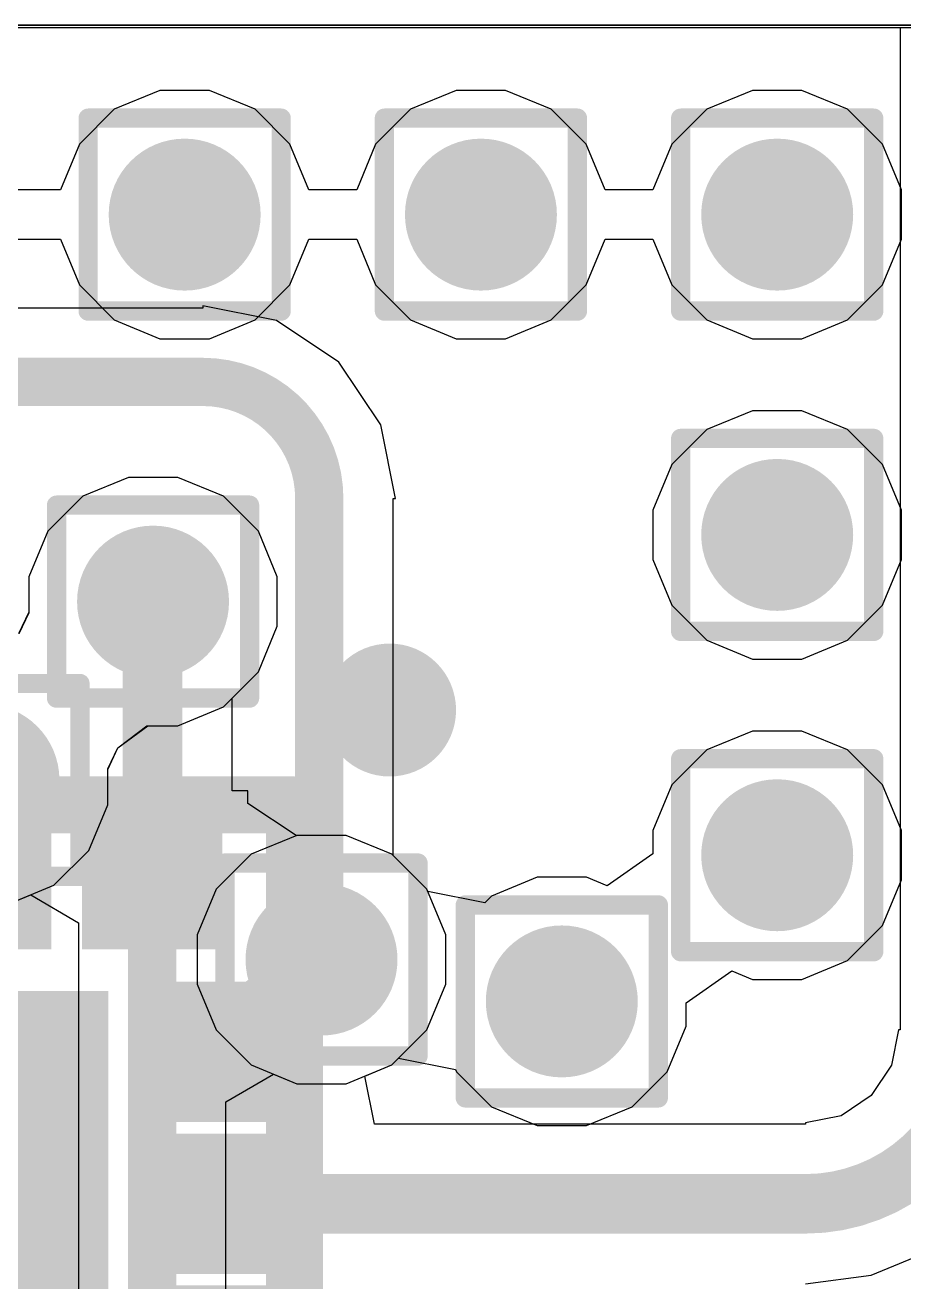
# Model space of a CAD drawing. Header units: inches. Extents: x -12 to 5355, y -7 to 5366.
# Drawn here: x 31.428 to 33.741, y 59.055 to 62.363 of the extents above; entities that cross this region are included whole.
import ezdxf

# ---------------------------------------------------------------- set-up
doc = ezdxf.new("R2010")
doc.units = ezdxf.units.IN
for name, color, linetype in [('BOTTOM LAYER', 5, 'Continuous'), ('Drill Drawing', 1, 'Continuous'), ('GROUND1', 16, 'Continuous'), ('GROUND2', 156, 'Continuous'), ('Multi-Layer', 9, 'Continuous'), ('POWER', 76, 'Continuous'), ('SIGNAL', 90, 'Continuous'), ('TOP LAYER', 1, 'Continuous'), ('Top Overlay', 2, 'Continuous'), ('Top Paste', 8, 'Continuous'), ('Top Solder', 216, 'Continuous'), ('Via Holes', 16, 'Continuous')]:
    doc.layers.add(name, color=color, linetype=linetype)

# ---------------------------------------------------------------- blocks, each defined once
blk = doc.blocks.new('FR01_S4_210_DF_41')
at = {"layer": 'Multi-Layer'}
blk.add_line((15.3999, -10.4999), (-19.0246, -10.5), dxfattribs=at)
blk = doc.blocks.new('UFQFN40P200X200X65_HS_15N_86')
at = {"layer": 'TOP LAYER'}
for points in [[(-0.5249, 0.9599), (-0.2749, 0.9599), (-0.2749, 0.7299), (-0.5249, 0.7299)], [(-0.1249, 0.9599), (0.1251, 0.9599), (0.1251, 0.7299), (-0.1249, 0.7299)], [(0.2751, 0.9599), (0.5251, 0.9599), (0.5251, 0.7299), (0.2751, 0.7299)], [(-0.7299, 0.7999), (-0.7299, 0.5499), (-0.9599, 0.5499), (-0.9599, 0.7999)], [(0.9601, 0.7999), (0.9601, 0.5499), (0.7301, 0.5499), (0.7301, 0.7999)], [(-0.4999, 0.4999), (0.5001, 0.4999), (0.5001, -0.5001), (-0.4999, -0.5001)], [(-0.7299, 0.3499), (-0.7299, 0.0999), (-0.9599, 0.0999), (-0.9599, 0.3499)], [(0.9601, 0.3499), (0.9601, 0.0999), (0.7301, 0.0999), (0.7301, 0.3499)], [(-0.7299, -0.1001), (-0.7299, -0.3501), (-0.9599, -0.3501), (-0.9599, -0.1001)], [(0.9601, -0.1001), (0.9601, -0.3501), (0.7301, -0.3501), (0.7301, -0.1001)], [(-0.7299, -0.5501), (-0.7299, -0.8001), (-0.9599, -0.8001), (-0.9599, -0.5501)], [(0.9601, -0.5501), (0.9601, -0.8001), (0.7301, -0.8001), (0.7301, -0.5501)], [(-0.5249, -0.7301), (-0.2749, -0.7301), (-0.2749, -0.9601), (-0.5249, -0.9601)], [(-0.1249, -0.7301), (0.1251, -0.7301), (0.1251, -0.9601), (-0.1249, -0.9601)], [(0.2751, -0.7301), (0.5251, -0.7301), (0.5251, -0.9601), (0.2751, -0.9601)]]:
    blk.add_hatch(color=1, dxfattribs=at).paths.add_polyline_path(points)
at = {"layer": 'Top Paste'}
h = blk.add_hatch(color=8, dxfattribs=at)
edge = h.paths.add_edge_path()
edge.add_arc((-0.3899, 0.8449), 0.115, 270, 450)
edge.add_line((-0.3899, 0.9599), (-0.4099, 0.9599))
edge.add_arc((-0.4099, 0.8449), 0.115, 90, 270)
edge.add_line((-0.4099, 0.7299), (-0.3899, 0.7299))
h = blk.add_hatch(color=8, dxfattribs=at)
edge = h.paths.add_edge_path()
edge.add_arc((0.0101, 0.8449), 0.115, 270, 450)
edge.add_line((0.0101, 0.9599), (-0.0099, 0.9599))
edge.add_arc((-0.0099, 0.8449), 0.115, 90, 270)
edge.add_line((-0.0099, 0.7299), (0.0101, 0.7299))
h = blk.add_hatch(color=8, dxfattribs=at)
edge = h.paths.add_edge_path()
edge.add_arc((0.4101, 0.8449), 0.115, 270, 450)
edge.add_line((0.4101, 0.9599), (0.3901, 0.9599))
edge.add_arc((0.3901, 0.8449), 0.115, 90, 270)
edge.add_line((0.3901, 0.7299), (0.4101, 0.7299))
h = blk.add_hatch(color=8, dxfattribs=at)
edge = h.paths.add_edge_path()
edge.add_arc((-0.8449, 0.6649), 0.115, 180, 360)
edge.add_line((-0.7299, 0.6649), (-0.7299, 0.6849))
edge.add_arc((-0.8449, 0.6849), 0.115, 0, 180)
edge.add_line((-0.9599, 0.6849), (-0.9599, 0.6649))
h = blk.add_hatch(color=8, dxfattribs=at)
edge = h.paths.add_edge_path()
edge.add_arc((0.8451, 0.6649), 0.115, 180, 360)
edge.add_line((0.9601, 0.6649), (0.9601, 0.6849))
edge.add_arc((0.8451, 0.6849), 0.115, 0, 180)
edge.add_line((0.7301, 0.6849), (0.7301, 0.6649))
h = blk.add_hatch(color=8, dxfattribs=at)
edge = h.paths.add_edge_path()
edge.add_arc((0.2125, -0.2125), 0.2125, 270, 360)
edge.add_line((0.425, -0.2125), (0.425, 0.2125))
edge.add_arc((0.2125, 0.2125), 0.2125, 0, 90)
edge.add_line((0.2125, 0.425), (-0.2125, 0.425))
edge.add_arc((-0.2125, 0.2125), 0.2125, 90, 180)
edge.add_line((-0.425, 0.2125), (-0.425, -0.2125))
edge.add_arc((-0.2125, -0.2125), 0.2125, 180, 270)
edge.add_line((-0.2125, -0.425), (0.2125, -0.425))
h = blk.add_hatch(color=8, dxfattribs=at)
edge = h.paths.add_edge_path()
edge.add_arc((-0.8449, 0.2149), 0.115, 180, 360)
edge.add_line((-0.7299, 0.2149), (-0.7299, 0.2349))
edge.add_arc((-0.8449, 0.2349), 0.115, 0, 180)
edge.add_line((-0.9599, 0.2349), (-0.9599, 0.2149))
h = blk.add_hatch(color=8, dxfattribs=at)
edge = h.paths.add_edge_path()
edge.add_arc((0.8451, 0.2149), 0.115, 180, 360)
edge.add_line((0.9601, 0.2149), (0.9601, 0.2349))
edge.add_arc((0.8451, 0.2349), 0.115, 0, 180)
edge.add_line((0.7301, 0.2349), (0.7301, 0.2149))
h = blk.add_hatch(color=8, dxfattribs=at)
edge = h.paths.add_edge_path()
edge.add_arc((-0.8449, -0.2351), 0.115, 180, 360)
edge.add_line((-0.7299, -0.2351), (-0.7299, -0.2151))
edge.add_arc((-0.8449, -0.2151), 0.115, 0, 180)
edge.add_line((-0.9599, -0.2151), (-0.9599, -0.2351))
h = blk.add_hatch(color=8, dxfattribs=at)
edge = h.paths.add_edge_path()
edge.add_arc((0.8451, -0.2351), 0.115, 180, 360)
edge.add_line((0.9601, -0.2351), (0.9601, -0.2151))
edge.add_arc((0.8451, -0.2151), 0.115, 0, 180)
edge.add_line((0.7301, -0.2151), (0.7301, -0.2351))
h = blk.add_hatch(color=8, dxfattribs=at)
edge = h.paths.add_edge_path()
edge.add_arc((-0.8449, -0.6851), 0.115, 180, 360)
edge.add_line((-0.7299, -0.6851), (-0.7299, -0.6651))
edge.add_arc((-0.8449, -0.6651), 0.115, 0, 180)
edge.add_line((-0.9599, -0.6651), (-0.9599, -0.6851))
h = blk.add_hatch(color=8, dxfattribs=at)
edge = h.paths.add_edge_path()
edge.add_arc((0.8451, -0.6851), 0.115, 180, 360)
edge.add_line((0.9601, -0.6851), (0.9601, -0.6651))
edge.add_arc((0.8451, -0.6651), 0.115, 0, 180)
edge.add_line((0.7301, -0.6651), (0.7301, -0.6851))
h = blk.add_hatch(color=8, dxfattribs=at)
edge = h.paths.add_edge_path()
edge.add_arc((-0.3899, -0.8451), 0.115, 270, 450)
edge.add_line((-0.3899, -0.7301), (-0.4099, -0.7301))
edge.add_arc((-0.4099, -0.8451), 0.115, 90, 270)
edge.add_line((-0.4099, -0.9601), (-0.3899, -0.9601))
h = blk.add_hatch(color=8, dxfattribs=at)
edge = h.paths.add_edge_path()
edge.add_arc((0.0101, -0.8451), 0.115, 270, 450)
edge.add_line((0.0101, -0.7301), (-0.0099, -0.7301))
edge.add_arc((-0.0099, -0.8451), 0.115, 90, 270)
edge.add_line((-0.0099, -0.9601), (0.0101, -0.9601))
h = blk.add_hatch(color=8, dxfattribs=at)
edge = h.paths.add_edge_path()
edge.add_arc((0.4101, -0.8451), 0.115, 270, 450)
edge.add_line((0.4101, -0.7301), (0.3901, -0.7301))
edge.add_arc((0.3901, -0.8451), 0.115, 90, 270)
edge.add_line((0.3901, -0.9601), (0.4101, -0.9601))
at = {"layer": 'Top Solder'}
for points in [[(-0.5849, 1.0199), (-0.2149, 1.0199), (-0.2149, 0.6699), (-0.5849, 0.6699)], [(-0.1849, 1.0199), (0.1851, 1.0199), (0.1851, 0.6699), (-0.1849, 0.6699)], [(0.2151, 1.0199), (0.5851, 1.0199), (0.5851, 0.6699), (0.2151, 0.6699)], [(-0.6699, 0.8599), (-0.6699, 0.4899), (-1.0199, 0.4899), (-1.0199, 0.8599)], [(1.0201, 0.8599), (1.0201, 0.4899), (0.6701, 0.4899), (0.6701, 0.8599)], [(-0.5599, 0.5599), (0.5601, 0.5599), (0.5601, -0.5601), (-0.5599, -0.5601)], [(-0.6699, 0.4099), (-0.6699, 0.0399), (-1.0199, 0.0399), (-1.0199, 0.4099)], [(1.0201, 0.4099), (1.0201, 0.0399), (0.6701, 0.0399), (0.6701, 0.4099)], [(-0.6699, -0.0401), (-0.6699, -0.4101), (-1.0199, -0.4101), (-1.0199, -0.0401)], [(1.0201, -0.0401), (1.0201, -0.4101), (0.6701, -0.4101), (0.6701, -0.0401)], [(-0.6699, -0.4901), (-0.6699, -0.8601), (-1.0199, -0.8601), (-1.0199, -0.4901)], [(1.0201, -0.4901), (1.0201, -0.8601), (0.6701, -0.8601), (0.6701, -0.4901)], [(-0.5849, -0.6701), (-0.2149, -0.6701), (-0.2149, -1.0201), (-0.5849, -1.0201)], [(-0.1849, -0.6701), (0.1851, -0.6701), (0.1851, -1.0201), (-0.1849, -1.0201)], [(0.2151, -0.6701), (0.5851, -0.6701), (0.5851, -1.0201), (0.2151, -1.0201)]]:
    blk.add_hatch(color=216, dxfattribs=at).paths.add_polyline_path(points)
at = {"layer": 'Top Overlay'}
for points in [[(-1.2249, 1.2999, 0.2, 0.2, 1), (-1.3749, 1.2999, 0.2, 0.2, 1)], [(-1.4249, 1.2999, 0.1, 0.1, 1), (-1.3249, 1.2999, 0.1, 0.1, 1)], [(-1.2749, 1.2999, 0.1, 0.1, 1), (-1.1749, 1.2999, 0.1, 0.1, 1)], [(-1.0874, 1.05, 0.075, 0.075, 1), (-1.0124, 1.05, 0.075, 0.075, 1)], [(-1.0874, 1.0499, 0.075, 0.075, 1), (-1.0124, 1.0499, 0.075, 0.075, 1)], [(1.0126, 1.0499, 0.075, 0.075, 1), (1.0876, 1.0499, 0.075, 0.075, 1)], [(1.0126, 1.0499, 0.075, 0.075, 1), (1.0876, 1.0499, 0.075, 0.075, 1)], [(-1.0874, -1.0501, 0.075, 0.075, 1), (-1.0124, -1.0501, 0.075, 0.075, 1)], [(-1.0874, -1.0501, 0.075, 0.075, 1), (-1.0124, -1.0501, 0.075, 0.075, 1)], [(1.0126, -1.0501, 0.075, 0.075, 1), (1.0876, -1.0501, 0.075, 0.075, 1)], [(1.0126, -1.0501, 0.075, 0.075, 1), (1.0876, -1.0501, 0.075, 0.075, 1)]]:
    blk.add_lwpolyline(points, format="xyseb", close=True, dxfattribs=at)
for points in [[(-1.0499, -1.0501, 0.15, 0.15, 0), (-1.0499, 1.05, 0.15, 0.15, 0)], [(1.0501, 1.0499, 0.15, 0.15, 0), (-1.0499, 1.0499, 0.15, 0.15, 0)], [(1.0501, -1.0501, 0.15, 0.15, 0), (1.0501, 1.0499, 0.15, 0.15, 0)], [(1.0501, -1.0501, 0.15, 0.15, 0), (-1.0499, -1.0501, 0.15, 0.15, 0)]]:
    blk.add_lwpolyline(points, format="xyseb", dxfattribs=at)

msp = doc.modelspace()

# ---------------------------------------------------------------- hatches: boundary and pattern name
at = {"layer": 'BOTTOM LAYER'}
h = msp.add_hatch(color=5, dxfattribs=at)
edge = h.paths.add_edge_path()
edge.add_arc((31.8478, 61.8642), 0.2, 0, 360)
h = msp.add_hatch(color=5, dxfattribs=at)
edge = h.paths.add_edge_path()
edge.add_arc((32.6276, 61.8642), 0.2, 0, 360)
h = msp.add_hatch(color=5, dxfattribs=at)
edge = h.paths.add_edge_path()
edge.add_arc((33.4074, 61.8642), 0.2, 0, 360)
h = msp.add_hatch(color=5, dxfattribs=at)
edge = h.paths.add_edge_path()
edge.add_arc((33.4074, 61.021), 0.2, 0, 360)
h = msp.add_hatch(color=5, dxfattribs=at)
edge = h.paths.add_edge_path()
edge.add_arc((31.7646, 60.8454), 0.2, 0, 360)
h = msp.add_hatch(color=5, dxfattribs=at)
edge = h.paths.add_edge_path()
edge.add_arc((31.3182, 60.3758), 0.2, 0, 360)
h = msp.add_hatch(color=5, dxfattribs=at)
edge = h.paths.add_edge_path()
edge.add_arc((33.4074, 60.1777), 0.2, 0, 360)
h = msp.add_hatch(color=5, dxfattribs=at)
edge = h.paths.add_edge_path()
edge.add_arc((32.208, 59.9031), 0.2, 0, 360)
h = msp.add_hatch(color=5, dxfattribs=at)
edge = h.paths.add_edge_path()
edge.add_arc((32.8405, 59.7929), 0.2, 0, 360)
at = {"layer": 'GROUND1'}
h = msp.add_hatch(color=16, dxfattribs=at)
edge = h.paths.add_edge_path()
edge.add_arc((31.8478, 61.8642), 0.2, 0, 360)
h = msp.add_hatch(color=16, dxfattribs=at)
edge = h.paths.add_edge_path()
edge.add_arc((32.6276, 61.8642), 0.2, 0, 360)
h = msp.add_hatch(color=16, dxfattribs=at)
edge = h.paths.add_edge_path()
edge.add_arc((33.4074, 61.8642), 0.2, 0, 360)
h = msp.add_hatch(color=16, dxfattribs=at)
edge = h.paths.add_edge_path()
edge.add_arc((33.4074, 61.021), 0.2, 0, 360)
h = msp.add_hatch(color=16, dxfattribs=at)
edge = h.paths.add_edge_path()
edge.add_arc((31.7646, 60.8454), 0.2, 0, 360)
h = msp.add_hatch(color=16, dxfattribs=at)
edge = h.paths.add_edge_path()
edge.add_arc((31.3182, 60.3758), 0.2, 0, 360)
h = msp.add_hatch(color=16, dxfattribs=at)
edge = h.paths.add_edge_path()
edge.add_arc((33.4074, 60.1777), 0.2, 0, 360)
h = msp.add_hatch(color=16, dxfattribs=at)
edge = h.paths.add_edge_path()
edge.add_arc((32.208, 59.9031), 0.2, 0, 360)
h = msp.add_hatch(color=16, dxfattribs=at)
edge = h.paths.add_edge_path()
edge.add_arc((32.8405, 59.7929), 0.2, 0, 360)
at = {"layer": 'GROUND2'}
h = msp.add_hatch(color=156, dxfattribs=at)
edge = h.paths.add_edge_path()
edge.add_arc((31.8478, 61.8642), 0.2, 0, 360)
h = msp.add_hatch(color=156, dxfattribs=at)
edge = h.paths.add_edge_path()
edge.add_arc((32.6276, 61.8642), 0.2, 0, 360)
h = msp.add_hatch(color=156, dxfattribs=at)
edge = h.paths.add_edge_path()
edge.add_arc((33.4074, 61.8642), 0.2, 0, 360)
h = msp.add_hatch(color=156, dxfattribs=at)
edge = h.paths.add_edge_path()
edge.add_arc((33.4074, 61.021), 0.2, 0, 360)
h = msp.add_hatch(color=156, dxfattribs=at)
edge = h.paths.add_edge_path()
edge.add_arc((31.7646, 60.8454), 0.2, 0, 360)
h = msp.add_hatch(color=156, dxfattribs=at)
edge = h.paths.add_edge_path()
edge.add_arc((31.3182, 60.3758), 0.2, 0, 360)
h = msp.add_hatch(color=156, dxfattribs=at)
edge = h.paths.add_edge_path()
edge.add_arc((33.4074, 60.1777), 0.2, 0, 360)
h = msp.add_hatch(color=156, dxfattribs=at)
edge = h.paths.add_edge_path()
edge.add_arc((32.208, 59.9031), 0.2, 0, 360)
h = msp.add_hatch(color=156, dxfattribs=at)
edge = h.paths.add_edge_path()
edge.add_arc((32.8405, 59.7929), 0.2, 0, 360)
at = {"layer": 'POWER'}
h = msp.add_hatch(color=76, dxfattribs=at)
edge = h.paths.add_edge_path()
edge.add_arc((31.8478, 61.8642), 0.2, 0, 360)
h = msp.add_hatch(color=76, dxfattribs=at)
edge = h.paths.add_edge_path()
edge.add_arc((32.6276, 61.8642), 0.2, 0, 360)
h = msp.add_hatch(color=76, dxfattribs=at)
edge = h.paths.add_edge_path()
edge.add_arc((33.4074, 61.8642), 0.2, 0, 360)
h = msp.add_hatch(color=76, dxfattribs=at)
edge = h.paths.add_edge_path()
edge.add_arc((33.4074, 61.021), 0.2, 0, 360)
h = msp.add_hatch(color=76, dxfattribs=at)
edge = h.paths.add_edge_path()
edge.add_arc((31.7646, 60.8454), 0.2, 0, 360)
h = msp.add_hatch(color=76, dxfattribs=at)
edge = h.paths.add_edge_path()
edge.add_arc((31.3182, 60.3758), 0.2, 0, 360)
h = msp.add_hatch(color=76, dxfattribs=at)
edge = h.paths.add_edge_path()
edge.add_arc((33.4074, 60.1777), 0.2, 0, 360)
h = msp.add_hatch(color=76, dxfattribs=at)
edge = h.paths.add_edge_path()
edge.add_arc((32.208, 59.9031), 0.2, 0, 360)
h = msp.add_hatch(color=76, dxfattribs=at)
edge = h.paths.add_edge_path()
edge.add_arc((32.8405, 59.7929), 0.2, 0, 360)
at = {"layer": 'SIGNAL'}
h = msp.add_hatch(color=90, dxfattribs=at)
edge = h.paths.add_edge_path()
edge.add_arc((31.8478, 61.8642), 0.2, 0, 360)
h = msp.add_hatch(color=90, dxfattribs=at)
edge = h.paths.add_edge_path()
edge.add_arc((32.6276, 61.8642), 0.2, 0, 360)
h = msp.add_hatch(color=90, dxfattribs=at)
edge = h.paths.add_edge_path()
edge.add_arc((33.4074, 61.8642), 0.2, 0, 360)
h = msp.add_hatch(color=90, dxfattribs=at)
edge = h.paths.add_edge_path()
edge.add_arc((33.4074, 61.021), 0.2, 0, 360)
h = msp.add_hatch(color=90, dxfattribs=at)
edge = h.paths.add_edge_path()
edge.add_arc((31.7646, 60.8454), 0.2, 0, 360)
h = msp.add_hatch(color=90, dxfattribs=at)
edge = h.paths.add_edge_path()
edge.add_arc((31.3182, 60.3758), 0.2, 0, 360)
h = msp.add_hatch(color=90, dxfattribs=at)
edge = h.paths.add_edge_path()
edge.add_arc((33.4074, 60.1777), 0.2, 0, 360)
h = msp.add_hatch(color=90, dxfattribs=at)
edge = h.paths.add_edge_path()
edge.add_arc((32.208, 59.9031), 0.2, 0, 360)
h = msp.add_hatch(color=90, dxfattribs=at)
edge = h.paths.add_edge_path()
edge.add_arc((32.8405, 59.7929), 0.2, 0, 360)
at = {"layer": 'TOP LAYER'}
h = msp.add_hatch(color=1, dxfattribs=at)
edge = h.paths.add_edge_path()
edge.add_arc((31.8478, 61.8642), 0.2, 0, 360)
h = msp.add_hatch(color=1, dxfattribs=at)
edge = h.paths.add_edge_path()
edge.add_arc((32.6276, 61.8642), 0.2, 0, 360)
h = msp.add_hatch(color=1, dxfattribs=at)
edge = h.paths.add_edge_path()
edge.add_arc((33.4074, 61.8642), 0.2, 0, 360)
h = msp.add_hatch(color=1, dxfattribs=at)
edge = h.paths.add_edge_path()
edge.add_arc((33.4074, 61.021), 0.2, 0, 360)
h = msp.add_hatch(color=1, dxfattribs=at)
edge = h.paths.add_edge_path()
edge.add_arc((31.7646, 60.8454), 0.2, 0, 360)
h = msp.add_hatch(color=1, dxfattribs=at)
edge = h.paths.add_edge_path()
edge.add_arc((31.3182, 60.3758), 0.2, 0, 360)
h = msp.add_hatch(color=1, dxfattribs=at)
edge = h.paths.add_edge_path()
edge.add_arc((33.4074, 60.1777), 0.2, 0, 360)
h = msp.add_hatch(color=1, dxfattribs=at)
edge = h.paths.add_edge_path()
edge.add_arc((32.208, 59.9031), 0.2, 0, 360)
h = msp.add_hatch(color=1, dxfattribs=at)
edge = h.paths.add_edge_path()
edge.add_arc((32.8405, 59.7929), 0.2, 0, 360)
at = {"layer": 'Via Holes'}
h = msp.add_hatch(color=7, dxfattribs=at)
edge = h.paths.add_edge_path()
edge.add_arc((31.8478, 61.8642), 0.1, 0, 360)
h = msp.add_hatch(color=7, dxfattribs=at)
edge = h.paths.add_edge_path()
edge.add_arc((32.6276, 61.8642), 0.1, 0, 360)
h = msp.add_hatch(color=7, dxfattribs=at)
edge = h.paths.add_edge_path()
edge.add_arc((33.4074, 61.8642), 0.1, 0, 360)
h = msp.add_hatch(color=7, dxfattribs=at)
edge = h.paths.add_edge_path()
edge.add_arc((33.4074, 61.021), 0.1, 0, 360)
h = msp.add_hatch(color=7, dxfattribs=at)
edge = h.paths.add_edge_path()
edge.add_arc((31.7646, 60.8454), 0.1, 0, 360)
h = msp.add_hatch(color=7, dxfattribs=at)
edge = h.paths.add_edge_path()
edge.add_arc((33.4074, 60.1777), 0.1, 0, 360)
h = msp.add_hatch(color=7, dxfattribs=at)
edge = h.paths.add_edge_path()
edge.add_arc((32.208, 59.9031), 0.1, 0, 360)
h = msp.add_hatch(color=7, dxfattribs=at)
edge = h.paths.add_edge_path()
edge.add_arc((32.8405, 59.7929), 0.1, 0, 360)

# ---------------------------------------------------------------- linework, layer by layer
at = {"layer": 'BOTTOM LAYER'}
for p, q in [((0.259, 62.357), (34.8692, 62.357)), ((31.6996, 61.1724), (31.5794, 61.1226)), ((31.8297, 61.1724), (31.6996, 61.1724)), ((31.9498, 61.1226), (31.8297, 61.1724)), ((31.5794, 61.1226), (31.4874, 61.0306)), ((32.0418, 61.0306), (31.9498, 61.1226)), ((31.4874, 61.0306), (31.4376, 60.9105)), ((32.0916, 60.9105), (32.0418, 61.0306)), ((31.4376, 60.9105), (31.4376, 60.8177)), ((32.0916, 60.7804), (32.0916, 60.9105)), ((31.4376, 60.8177), (31.4105, 60.7604)), ((32.0418, 60.6602), (32.0916, 60.7804)), ((31.9498, 60.5682), (32.0418, 60.6602)), ((31.8297, 60.5184), (31.9498, 60.5682)), ((31.6723, 60.4608), (31.7505, 60.5184)), ((31.7505, 60.5184), (31.8297, 60.5184)), ((31.6452, 60.4035), (31.6723, 60.4608)), ((31.6452, 60.3108), (31.6452, 60.4035)), ((31.5954, 60.1906), (31.6452, 60.3108)), ((32.1429, 60.2301), (32.0228, 60.1803)), ((32.273, 60.2301), (32.1429, 60.2301)), ((32.3932, 60.1803), (32.273, 60.2301)), ((31.5034, 60.0986), (31.5954, 60.1906)), ((32.0228, 60.1803), (31.9308, 60.0884)), ((32.4852, 60.0884), (32.3932, 60.1803)), ((31.3832, 60.0488), (31.5034, 60.0986)), ((31.9308, 60.0884), (31.881, 59.9682)), ((32.535, 59.9682), (32.4852, 60.0884)), ((31.881, 59.9682), (31.881, 59.8381)), ((32.535, 59.8381), (32.535, 59.9682)), ((31.881, 59.8381), (31.9308, 59.7179)), ((32.4852, 59.7179), (32.535, 59.8381)), ((31.9308, 59.7179), (32.0228, 59.6259)), ((32.3932, 59.6259), (32.4852, 59.7179)), ((32.0228, 59.6259), (32.1429, 59.5761)), ((32.273, 59.5761), (32.3932, 59.6259)), ((32.1429, 59.5761), (32.273, 59.5761))]:
    msp.add_line(p, q, dxfattribs=at)
at = {"layer": 'Drill Drawing'}
for points in [[(31.5938, 62.1182, 0.0508, 0.0508, 0), (32.1018, 62.1182, 0.0508, 0.0508, 0)], [(31.5938, 61.6102, 0.0508, 0.0508, 0), (31.5938, 62.1182, 0.0508, 0.0508, 0)], [(32.1018, 61.6102, 0.0508, 0.0508, 0), (32.1018, 62.1182, 0.0508, 0.0508, 0)], [(32.3736, 62.1182, 0.0508, 0.0508, 0), (32.8816, 62.1182, 0.0508, 0.0508, 0)], [(32.3736, 61.6102, 0.0508, 0.0508, 0), (32.3736, 62.1182, 0.0508, 0.0508, 0)], [(32.8816, 61.6102, 0.0508, 0.0508, 0), (32.8816, 62.1182, 0.0508, 0.0508, 0)], [(33.1534, 62.1182, 0.0508, 0.0508, 0), (33.6613, 62.1182, 0.0508, 0.0508, 0)], [(33.1534, 61.6102, 0.0508, 0.0508, 0), (33.1534, 62.1182, 0.0508, 0.0508, 0)], [(33.6613, 61.6102, 0.0508, 0.0508, 0), (33.6613, 62.1182, 0.0508, 0.0508, 0)], [(31.5938, 61.6102, 0.0508, 0.0508, 0), (32.1018, 61.6102, 0.0508, 0.0508, 0)], [(32.3736, 61.6102, 0.0508, 0.0508, 0), (32.8816, 61.6102, 0.0508, 0.0508, 0)], [(33.1534, 61.6102, 0.0508, 0.0508, 0), (33.6613, 61.6102, 0.0508, 0.0508, 0)], [(33.1534, 61.275, 0.0508, 0.0508, 0), (33.6613, 61.275, 0.0508, 0.0508, 0)], [(33.1534, 60.767, 0.0508, 0.0508, 0), (33.1534, 61.275, 0.0508, 0.0508, 0)], [(33.6613, 60.767, 0.0508, 0.0508, 0), (33.6613, 61.275, 0.0508, 0.0508, 0)], [(31.5106, 61.0994, 0.0508, 0.0508, 0), (32.0186, 61.0994, 0.0508, 0.0508, 0)], [(31.5106, 60.5914, 0.0508, 0.0508, 0), (31.5106, 61.0994, 0.0508, 0.0508, 0)], [(32.0186, 60.5914, 0.0508, 0.0508, 0), (32.0186, 61.0994, 0.0508, 0.0508, 0)], [(33.1534, 60.767, 0.0508, 0.0508, 0), (33.6613, 60.767, 0.0508, 0.0508, 0)], [(31.0642, 60.6298, 0.0508, 0.0508, 0), (31.5722, 60.6298, 0.0508, 0.0508, 0)], [(31.5722, 60.1218, 0.0508, 0.0508, 0), (31.5722, 60.6298, 0.0508, 0.0508, 0)], [(31.5106, 60.5914, 0.0508, 0.0508, 0), (32.0186, 60.5914, 0.0508, 0.0508, 0)], [(33.1534, 60.4317, 0.0508, 0.0508, 0), (33.6613, 60.4317, 0.0508, 0.0508, 0)], [(33.1534, 59.9237, 0.0508, 0.0508, 0), (33.1534, 60.4317, 0.0508, 0.0508, 0)], [(33.6613, 59.9237, 0.0508, 0.0508, 0), (33.6613, 60.4317, 0.0508, 0.0508, 0)], [(31.954, 60.1571, 0.0508, 0.0508, 0), (32.462, 60.1571, 0.0508, 0.0508, 0)], [(31.954, 59.6491, 0.0508, 0.0508, 0), (31.954, 60.1571, 0.0508, 0.0508, 0)], [(32.462, 59.6491, 0.0508, 0.0508, 0), (32.462, 60.1571, 0.0508, 0.0508, 0)], [(31.0642, 60.1218, 0.0508, 0.0508, 0), (31.5722, 60.1218, 0.0508, 0.0508, 0)], [(32.5865, 60.0469, 0.0508, 0.0508, 0), (33.0945, 60.0469, 0.0508, 0.0508, 0)], [(32.5865, 59.5389, 0.0508, 0.0508, 0), (32.5865, 60.0469, 0.0508, 0.0508, 0)], [(33.0945, 59.5389, 0.0508, 0.0508, 0), (33.0945, 60.0469, 0.0508, 0.0508, 0)], [(33.1534, 59.9237, 0.0508, 0.0508, 0), (33.6613, 59.9237, 0.0508, 0.0508, 0)], [(31.954, 59.6491, 0.0508, 0.0508, 0), (32.462, 59.6491, 0.0508, 0.0508, 0)], [(32.5865, 59.5389, 0.0508, 0.0508, 0), (33.0945, 59.5389, 0.0508, 0.0508, 0)]]:
    msp.add_lwpolyline(points, format="xyseb", dxfattribs=at)
for points in [[(31.5811, 62.1182, 0.0254, 0.0254, 1), (31.6065, 62.1182, 0.0254, 0.0254, 1)], [(31.5811, 62.1182, 0.0254, 0.0254, 1), (31.6065, 62.1182, 0.0254, 0.0254, 1)], [(32.0891, 62.1182, 0.0254, 0.0254, 1), (32.1145, 62.1182, 0.0254, 0.0254, 1)], [(32.0891, 62.1182, 0.0254, 0.0254, 1), (32.1145, 62.1182, 0.0254, 0.0254, 1)], [(32.3609, 62.1182, 0.0254, 0.0254, 1), (32.3863, 62.1182, 0.0254, 0.0254, 1)], [(32.3609, 62.1182, 0.0254, 0.0254, 1), (32.3863, 62.1182, 0.0254, 0.0254, 1)], [(32.8689, 62.1182, 0.0254, 0.0254, 1), (32.8943, 62.1182, 0.0254, 0.0254, 1)], [(32.8689, 62.1182, 0.0254, 0.0254, 1), (32.8943, 62.1182, 0.0254, 0.0254, 1)], [(33.1407, 62.1182, 0.0254, 0.0254, 1), (33.166, 62.1182, 0.0254, 0.0254, 1)], [(33.1407, 62.1182, 0.0254, 0.0254, 1), (33.166, 62.1182, 0.0254, 0.0254, 1)], [(33.6487, 62.1182, 0.0254, 0.0254, 1), (33.6741, 62.1182, 0.0254, 0.0254, 1)], [(33.6487, 62.1182, 0.0254, 0.0254, 1), (33.6741, 62.1182, 0.0254, 0.0254, 1)], [(31.5811, 61.6102, 0.0254, 0.0254, 1), (31.6065, 61.6102, 0.0254, 0.0254, 1)], [(31.5811, 61.6102, 0.0254, 0.0254, 1), (31.6065, 61.6102, 0.0254, 0.0254, 1)], [(32.0891, 61.6102, 0.0254, 0.0254, 1), (32.1145, 61.6102, 0.0254, 0.0254, 1)], [(32.0891, 61.6102, 0.0254, 0.0254, 1), (32.1145, 61.6102, 0.0254, 0.0254, 1)], [(32.3609, 61.6102, 0.0254, 0.0254, 1), (32.3863, 61.6102, 0.0254, 0.0254, 1)], [(32.3609, 61.6102, 0.0254, 0.0254, 1), (32.3863, 61.6102, 0.0254, 0.0254, 1)], [(32.8689, 61.6102, 0.0254, 0.0254, 1), (32.8943, 61.6102, 0.0254, 0.0254, 1)], [(32.8689, 61.6102, 0.0254, 0.0254, 1), (32.8943, 61.6102, 0.0254, 0.0254, 1)], [(33.1407, 61.6102, 0.0254, 0.0254, 1), (33.166, 61.6102, 0.0254, 0.0254, 1)], [(33.1407, 61.6102, 0.0254, 0.0254, 1), (33.166, 61.6102, 0.0254, 0.0254, 1)], [(33.6487, 61.6102, 0.0254, 0.0254, 1), (33.6741, 61.6102, 0.0254, 0.0254, 1)], [(33.6487, 61.6102, 0.0254, 0.0254, 1), (33.6741, 61.6102, 0.0254, 0.0254, 1)], [(33.1407, 61.275, 0.0254, 0.0254, 1), (33.166, 61.275, 0.0254, 0.0254, 1)], [(33.1407, 61.275, 0.0254, 0.0254, 1), (33.166, 61.275, 0.0254, 0.0254, 1)], [(33.6487, 61.275, 0.0254, 0.0254, 1), (33.6741, 61.275, 0.0254, 0.0254, 1)], [(33.6487, 61.275, 0.0254, 0.0254, 1), (33.6741, 61.275, 0.0254, 0.0254, 1)], [(31.4979, 61.0994, 0.0254, 0.0254, 1), (31.5233, 61.0994, 0.0254, 0.0254, 1)], [(31.4979, 61.0994, 0.0254, 0.0254, 1), (31.5233, 61.0994, 0.0254, 0.0254, 1)], [(32.0059, 61.0994, 0.0254, 0.0254, 1), (32.0313, 61.0994, 0.0254, 0.0254, 1)], [(32.0059, 61.0994, 0.0254, 0.0254, 1), (32.0313, 61.0994, 0.0254, 0.0254, 1)], [(33.1407, 60.767, 0.0254, 0.0254, 1), (33.166, 60.767, 0.0254, 0.0254, 1)], [(33.1407, 60.767, 0.0254, 0.0254, 1), (33.166, 60.767, 0.0254, 0.0254, 1)], [(33.6487, 60.767, 0.0254, 0.0254, 1), (33.6741, 60.767, 0.0254, 0.0254, 1)], [(33.6487, 60.767, 0.0254, 0.0254, 1), (33.6741, 60.767, 0.0254, 0.0254, 1)], [(31.5595, 60.6298, 0.0254, 0.0254, 1), (31.5849, 60.6298, 0.0254, 0.0254, 1)], [(31.5595, 60.6298, 0.0254, 0.0254, 1), (31.5849, 60.6298, 0.0254, 0.0254, 1)], [(31.4979, 60.5914, 0.0254, 0.0254, 1), (31.5233, 60.5914, 0.0254, 0.0254, 1)], [(31.4979, 60.5914, 0.0254, 0.0254, 1), (31.5233, 60.5914, 0.0254, 0.0254, 1)], [(32.0059, 60.5914, 0.0254, 0.0254, 1), (32.0313, 60.5914, 0.0254, 0.0254, 1)], [(32.0059, 60.5914, 0.0254, 0.0254, 1), (32.0313, 60.5914, 0.0254, 0.0254, 1)], [(33.1407, 60.4317, 0.0254, 0.0254, 1), (33.166, 60.4317, 0.0254, 0.0254, 1)], [(33.1407, 60.4317, 0.0254, 0.0254, 1), (33.166, 60.4317, 0.0254, 0.0254, 1)], [(33.6487, 60.4317, 0.0254, 0.0254, 1), (33.6741, 60.4317, 0.0254, 0.0254, 1)], [(33.6487, 60.4317, 0.0254, 0.0254, 1), (33.6741, 60.4317, 0.0254, 0.0254, 1)], [(31.9413, 60.1571, 0.0254, 0.0254, 1), (31.9667, 60.1571, 0.0254, 0.0254, 1)], [(31.9413, 60.1571, 0.0254, 0.0254, 1), (31.9667, 60.1571, 0.0254, 0.0254, 1)], [(32.4493, 60.1571, 0.0254, 0.0254, 1), (32.4747, 60.1571, 0.0254, 0.0254, 1)], [(32.4493, 60.1571, 0.0254, 0.0254, 1), (32.4747, 60.1571, 0.0254, 0.0254, 1)], [(31.5595, 60.1218, 0.0254, 0.0254, 1), (31.5849, 60.1218, 0.0254, 0.0254, 1)], [(31.5595, 60.1218, 0.0254, 0.0254, 1), (31.5849, 60.1218, 0.0254, 0.0254, 1)], [(32.5738, 60.0469, 0.0254, 0.0254, 1), (32.5992, 60.0469, 0.0254, 0.0254, 1)], [(32.5738, 60.0469, 0.0254, 0.0254, 1), (32.5992, 60.0469, 0.0254, 0.0254, 1)], [(33.0818, 60.0469, 0.0254, 0.0254, 1), (33.1072, 60.0469, 0.0254, 0.0254, 1)], [(33.0818, 60.0469, 0.0254, 0.0254, 1), (33.1072, 60.0469, 0.0254, 0.0254, 1)], [(33.1407, 59.9237, 0.0254, 0.0254, 1), (33.166, 59.9237, 0.0254, 0.0254, 1)], [(33.1407, 59.9237, 0.0254, 0.0254, 1), (33.166, 59.9237, 0.0254, 0.0254, 1)], [(33.6487, 59.9237, 0.0254, 0.0254, 1), (33.6741, 59.9237, 0.0254, 0.0254, 1)], [(33.6487, 59.9237, 0.0254, 0.0254, 1), (33.6741, 59.9237, 0.0254, 0.0254, 1)], [(31.9413, 59.6491, 0.0254, 0.0254, 1), (31.9667, 59.6491, 0.0254, 0.0254, 1)], [(31.9413, 59.6491, 0.0254, 0.0254, 1), (31.9667, 59.6491, 0.0254, 0.0254, 1)], [(32.4493, 59.6491, 0.0254, 0.0254, 1), (32.4747, 59.6491, 0.0254, 0.0254, 1)], [(32.4493, 59.6491, 0.0254, 0.0254, 1), (32.4747, 59.6491, 0.0254, 0.0254, 1)], [(32.5738, 59.5389, 0.0254, 0.0254, 1), (32.5992, 59.5389, 0.0254, 0.0254, 1)], [(32.5738, 59.5389, 0.0254, 0.0254, 1), (32.5992, 59.5389, 0.0254, 0.0254, 1)], [(33.0818, 59.5389, 0.0254, 0.0254, 1), (33.1072, 59.5389, 0.0254, 0.0254, 1)], [(33.0818, 59.5389, 0.0254, 0.0254, 1), (33.1072, 59.5389, 0.0254, 0.0254, 1)]]:
    msp.add_lwpolyline(points, format="xyseb", close=True, dxfattribs=at)
at = {"layer": 'GROUND1'}
for p, q in [((0.259, 62.357), (34.8692, 62.357)), ((31.6996, 61.1724), (31.5794, 61.1226)), ((31.8297, 61.1724), (31.6996, 61.1724)), ((31.9498, 61.1226), (31.8297, 61.1724)), ((31.5794, 61.1226), (31.4874, 61.0306)), ((32.0418, 61.0306), (31.9498, 61.1226)), ((31.4874, 61.0306), (31.4376, 60.9105)), ((32.0916, 60.9105), (32.0418, 61.0306)), ((31.4376, 60.9105), (31.4376, 60.8177)), ((32.0916, 60.7804), (32.0916, 60.9105)), ((31.4376, 60.8177), (31.4105, 60.7604)), ((32.0418, 60.6602), (32.0916, 60.7804)), ((31.9498, 60.5682), (32.0418, 60.6602)), ((31.8297, 60.5184), (31.9498, 60.5682)), ((31.6723, 60.4608), (31.7505, 60.5184)), ((31.7505, 60.5184), (31.8297, 60.5184)), ((31.6452, 60.4035), (31.6723, 60.4608)), ((31.6452, 60.3108), (31.6452, 60.4035)), ((31.5954, 60.1906), (31.6452, 60.3108)), ((32.1429, 60.2301), (32.0228, 60.1803)), ((32.273, 60.2301), (32.1429, 60.2301)), ((32.3932, 60.1803), (32.273, 60.2301)), ((31.5034, 60.0986), (31.5954, 60.1906)), ((32.0228, 60.1803), (31.9308, 60.0884)), ((32.4852, 60.0884), (32.3932, 60.1803)), ((31.3832, 60.0488), (31.5034, 60.0986)), ((31.9308, 60.0884), (31.881, 59.9682)), ((32.535, 59.9682), (32.4852, 60.0884)), ((31.881, 59.9682), (31.881, 59.8381)), ((32.535, 59.8381), (32.535, 59.9682)), ((31.881, 59.8381), (31.9308, 59.7179)), ((32.4852, 59.7179), (32.535, 59.8381)), ((31.9308, 59.7179), (32.0228, 59.6259)), ((32.3932, 59.6259), (32.4852, 59.7179)), ((32.0228, 59.6259), (32.1429, 59.5761)), ((32.273, 59.5761), (32.3932, 59.6259)), ((32.1429, 59.5761), (32.273, 59.5761))]:
    msp.add_line(p, q, dxfattribs=at)
at = {"layer": 'GROUND2'}
for p, q in [((0.259, 62.357), (34.8692, 62.357)), ((31.6996, 61.1724), (31.5794, 61.1226)), ((31.8297, 61.1724), (31.6996, 61.1724)), ((31.9498, 61.1226), (31.8297, 61.1724)), ((31.5794, 61.1226), (31.4874, 61.0306)), ((32.0418, 61.0306), (31.9498, 61.1226)), ((31.4874, 61.0306), (31.4376, 60.9105)), ((32.0916, 60.9105), (32.0418, 61.0306)), ((31.4376, 60.9105), (31.4376, 60.8156)), ((32.0916, 60.7804), (32.0916, 60.9105)), ((31.4376, 60.8156), (31.411, 60.7603)), ((32.0418, 60.6602), (32.0916, 60.7804)), ((31.9498, 60.5682), (32.0418, 60.6602)), ((31.8297, 60.5184), (31.9498, 60.5682)), ((31.6718, 60.4609), (31.7484, 60.5184)), ((31.7484, 60.5184), (31.8297, 60.5184)), ((31.6452, 60.4056), (31.6718, 60.4609)), ((31.6452, 60.3108), (31.6452, 60.4056)), ((31.5954, 60.1906), (31.6452, 60.3108)), ((32.1429, 60.2301), (32.0228, 60.1803)), ((32.273, 60.2301), (32.1429, 60.2301)), ((32.3932, 60.1803), (32.273, 60.2301)), ((31.5034, 60.0986), (31.5954, 60.1906)), ((32.0228, 60.1803), (31.9308, 60.0884)), ((32.4852, 60.0884), (32.3932, 60.1803)), ((31.3832, 60.0488), (31.5034, 60.0986)), ((31.9308, 60.0884), (31.881, 59.9682)), ((32.535, 59.9682), (32.4852, 60.0884)), ((31.881, 59.9682), (31.881, 59.8381)), ((32.535, 59.8381), (32.535, 59.9682)), ((31.881, 59.8381), (31.9308, 59.7179)), ((32.4852, 59.7179), (32.535, 59.8381)), ((31.9308, 59.7179), (32.0228, 59.6259)), ((32.3932, 59.6259), (32.4852, 59.7179)), ((32.0228, 59.6259), (32.1429, 59.5761)), ((32.273, 59.5761), (32.3932, 59.6259)), ((32.1429, 59.5761), (32.273, 59.5761))]:
    msp.add_line(p, q, dxfattribs=at)
at = {"layer": 'POWER'}
for p, q in [((15.367, 62.363), (34.6169, 62.3631)), ((31.7827, 62.1912), (31.6626, 62.1414)), ((31.9128, 62.1912), (31.7827, 62.1912)), ((32.033, 62.1414), (31.9128, 62.1912)), ((32.5625, 62.1912), (32.4423, 62.1414)), ((32.6926, 62.1912), (32.5625, 62.1912)), ((32.8128, 62.1414), (32.6926, 62.1912)), ((33.3423, 62.1912), (33.2221, 62.1414)), ((33.4724, 62.1912), (33.3423, 62.1912)), ((33.5926, 62.1414), (33.4724, 62.1912)), ((31.6626, 62.1414), (31.5706, 62.0495)), ((32.125, 62.0495), (32.033, 62.1414)), ((32.4423, 62.1414), (32.3504, 62.0495)), ((32.9048, 62.0495), (32.8128, 62.1414)), ((33.2221, 62.1414), (33.1301, 62.0495)), ((33.6846, 62.0495), (33.5926, 62.1414)), ((31.5706, 62.0495), (31.5208, 61.9293)), ((32.1748, 61.9293), (32.125, 62.0495)), ((32.3504, 62.0495), (32.3006, 61.9293)), ((32.9546, 61.9293), (32.9048, 62.0495)), ((33.1301, 62.0495), (33.0804, 61.9293)), ((33.7343, 61.9293), (33.6846, 62.0495)), ((31.5208, 61.9293), (31.395, 61.9293)), ((32.3006, 61.9293), (32.1748, 61.9293)), ((33.0804, 61.9293), (32.9546, 61.9293)), ((33.7343, 61.7992), (33.7343, 61.9293)), ((31.395, 61.7992), (31.5208, 61.7992)), ((31.5208, 61.7992), (31.5706, 61.679)), ((32.125, 61.679), (32.1748, 61.7992)), ((32.1748, 61.7992), (32.3006, 61.7992)), ((32.3006, 61.7992), (32.3504, 61.679)), ((32.9048, 61.679), (32.9546, 61.7992)), ((32.9546, 61.7992), (33.0804, 61.7992)), ((33.0804, 61.7992), (33.1301, 61.679)), ((33.6846, 61.679), (33.7343, 61.7992)), ((31.5706, 61.679), (31.6626, 61.587)), ((32.033, 61.587), (32.125, 61.679)), ((32.3504, 61.679), (32.4423, 61.587)), ((32.8128, 61.587), (32.9048, 61.679)), ((33.1301, 61.679), (33.2221, 61.587)), ((33.5926, 61.587), (33.6846, 61.679)), ((31.6626, 61.587), (31.7827, 61.5372)), ((31.9128, 61.5372), (32.033, 61.587)), ((32.4423, 61.587), (32.5625, 61.5372)), ((32.6926, 61.5372), (32.8128, 61.587)), ((33.2221, 61.587), (33.3423, 61.5372)), ((33.4724, 61.5372), (33.5926, 61.587)), ((31.7827, 61.5372), (31.9128, 61.5372)), ((32.5625, 61.5372), (32.6926, 61.5372)), ((33.3423, 61.5372), (33.4724, 61.5372)), ((33.3423, 61.348), (33.2221, 61.2982)), ((33.4724, 61.348), (33.3423, 61.348)), ((33.5926, 61.2982), (33.4724, 61.348)), ((33.2221, 61.2982), (33.1301, 61.2062)), ((33.6846, 61.2062), (33.5926, 61.2982)), ((33.1301, 61.2062), (33.0804, 61.086)), ((33.7343, 61.086), (33.6846, 61.2062)), ((31.6996, 61.1724), (31.5794, 61.1226)), ((31.8297, 61.1724), (31.6996, 61.1724)), ((31.9498, 61.1226), (31.8297, 61.1724)), ((31.5794, 61.1226), (31.4874, 61.0306)), ((32.0418, 61.0306), (31.9498, 61.1226)), ((33.0804, 61.086), (33.0804, 60.9559)), ((33.7343, 60.9559), (33.7343, 61.086)), ((31.4874, 61.0306), (31.4376, 60.9105)), ((32.0916, 60.9105), (32.0418, 61.0306)), ((33.0804, 60.9559), (33.1301, 60.8357)), ((33.6846, 60.8357), (33.7343, 60.9559)), ((31.4376, 60.9105), (31.4376, 60.8177)), ((32.0916, 60.7804), (32.0916, 60.9105)), ((31.4376, 60.8177), (31.4105, 60.7604)), ((33.1301, 60.8357), (33.2221, 60.7437)), ((33.5926, 60.7437), (33.6846, 60.8357)), ((32.0418, 60.6602), (32.0916, 60.7804)), ((33.2221, 60.7437), (33.3423, 60.694)), ((33.4724, 60.694), (33.5926, 60.7437)), ((33.3423, 60.694), (33.4724, 60.694)), ((31.9498, 60.5682), (32.0418, 60.6602)), ((31.8297, 60.5184), (31.9498, 60.5682)), ((31.6723, 60.4608), (31.7505, 60.5184)), ((31.7505, 60.5184), (31.8297, 60.5184)), ((33.3423, 60.5047), (33.2221, 60.4549)), ((33.4724, 60.5047), (33.3423, 60.5047)), ((33.5926, 60.4549), (33.4724, 60.5047)), ((31.6452, 60.4035), (31.6723, 60.4608)), ((33.2221, 60.4549), (33.1301, 60.3629)), ((33.6846, 60.3629), (33.5926, 60.4549)), ((31.6452, 60.3108), (31.6452, 60.4035)), ((33.1301, 60.3629), (33.0804, 60.2427)), ((33.7343, 60.2427), (33.6846, 60.3629)), ((31.5954, 60.1906), (31.6452, 60.3108)), ((32.1429, 60.2301), (32.0228, 60.1803)), ((32.273, 60.2301), (32.1429, 60.2301)), ((32.3932, 60.1803), (32.273, 60.2301)), ((33.0804, 60.2427), (33.0804, 60.1815)), ((33.7343, 60.1126), (33.7343, 60.2427)), ((31.5034, 60.0986), (31.5954, 60.1906)), ((32.0228, 60.1803), (31.9308, 60.0884)), ((32.4852, 60.0884), (32.3932, 60.1803)), ((33.0804, 60.1815), (32.9596, 60.0975)), ((32.7754, 60.1199), (32.6552, 60.0702)), ((32.9055, 60.1199), (32.7754, 60.1199)), ((32.9596, 60.0975), (32.9055, 60.1199)), ((31.3832, 60.0488), (31.5034, 60.0986)), ((31.9308, 60.0884), (31.881, 59.9682)), ((32.4877, 60.0823), (32.4852, 60.0884)), ((32.6375, 60.0525), (32.4877, 60.0823)), ((33.6846, 59.9924), (33.7343, 60.1126)), ((32.6552, 60.0702), (32.6375, 60.0525)), ((33.5926, 59.9005), (33.6846, 59.9924)), ((31.881, 59.9682), (31.881, 59.8381)), ((33.4724, 59.8507), (33.5926, 59.9005)), ((33.1675, 59.7892), (33.2882, 59.8731)), ((33.2882, 59.8731), (33.3423, 59.8507)), ((33.3423, 59.8507), (33.4724, 59.8507)), ((31.881, 59.8381), (31.9308, 59.7179)), ((33.1675, 59.7279), (33.1675, 59.7892)), ((33.1177, 59.6077), (33.1675, 59.7279)), ((31.9308, 59.7179), (32.0228, 59.6259)), ((32.0228, 59.6259), (32.1429, 59.5761)), ((32.273, 59.5761), (32.3932, 59.6259)), ((32.3932, 59.6259), (32.4109, 59.6436)), ((32.4109, 59.6436), (32.5607, 59.6138)), ((32.5607, 59.6138), (32.5633, 59.6077)), ((32.5633, 59.6077), (32.6552, 59.5157)), ((33.0257, 59.5157), (33.1177, 59.6077)), ((32.1429, 59.5761), (32.273, 59.5761)), ((32.6552, 59.5157), (32.7754, 59.4659)), ((32.9055, 59.4659), (33.0257, 59.5157)), ((32.7754, 59.4659), (32.9055, 59.4659))]:
    msp.add_line(p, q, dxfattribs=at)
at = {"layer": 'SIGNAL'}
for p, q in [((0.259, 62.357), (34.8692, 62.357)), ((31.8956, 61.618), (24.7949, 61.618)), ((32.0895, 61.5854), (31.8956, 61.624)), ((31.8956, 61.624), (31.8956, 61.618)), ((32.2539, 61.4756), (32.0895, 61.5854)), ((32.3638, 61.3112), (32.2539, 61.4756)), ((32.4024, 61.1172), (32.3638, 61.3112)), ((32.3964, 60.1772), (32.3964, 61.1172)), ((32.3964, 61.1172), (32.4024, 61.1172)), ((32.4852, 60.0884), (32.3964, 60.1772)), ((32.535, 59.9682), (32.4852, 60.0884)), ((31.3832, 60.0488), (31.443, 60.0735)), ((31.443, 60.0735), (31.568, 59.9998)), ((31.568, 59.9998), (31.568, 57.3174)), ((32.535, 59.8381), (32.535, 59.9682)), ((32.4852, 59.7179), (32.535, 59.8381)), ((32.3932, 59.6259), (32.4852, 59.7179)), ((32.273, 59.5761), (32.3932, 59.6259)), ((31.9564, 59.5289), (32.0814, 59.6016)), ((32.0814, 59.6016), (32.1429, 59.5761)), ((32.1429, 59.5761), (32.273, 59.5761)), ((31.9564, 57.3174), (31.9564, 59.5289))]:
    msp.add_line(p, q, dxfattribs=at)
for points in [[(24.7949, 61.4238, 0.127, 0.127, 0), (31.8956, 61.4238, 0.127, 0.127, 0)], [(31.8956, 61.4238, 0.127, 0.127, -0.414214), (32.2021, 61.1172, 0.127, 0.127, 0)], [(32.2021, 59.909, 0.127, 0.127, 0), (32.2021, 61.1172, 0.127, 0.127, 0)], [(31.7622, 57.3174, 0.127, 0.127, 0), (31.7622, 60.8454, 0.127, 0.127, 0)], [(31.7622, 60.8454, 0.127, 0.127, 0), (31.7646, 60.8454, 0.127, 0.127, 0)]]:
    msp.add_lwpolyline(points, format="xyseb", dxfattribs=at)
for points in [[(31.8638, 61.4238, 0.0635, 0.0635, 1), (31.9273, 61.4238, 0.0635, 0.0635, 1)], [(31.8638, 61.4238, 0.0635, 0.0635, 1), (31.9273, 61.4238, 0.0635, 0.0635, 1)], [(32.1704, 61.1172, 0.0635, 0.0635, 1), (32.2339, 61.1172, 0.0635, 0.0635, 1)], [(32.1704, 61.1172, 0.0635, 0.0635, 1), (32.2339, 61.1172, 0.0635, 0.0635, 1)], [(31.7304, 60.8454, 0.0635, 0.0635, 1), (31.7939, 60.8454, 0.0635, 0.0635, 1)], [(31.7304, 60.8454, 0.0635, 0.0635, 1), (31.7939, 60.8454, 0.0635, 0.0635, 1)], [(31.7329, 60.8454, 0.0635, 0.0635, 1), (31.7964, 60.8454, 0.0635, 0.0635, 1)], [(32.1704, 59.909, 0.0635, 0.0635, 1), (32.2339, 59.909, 0.0635, 0.0635, 1)]]:
    msp.add_lwpolyline(points, format="xyseb", close=True, dxfattribs=at)
at = {"layer": 'TOP LAYER'}
for p, q in [((0.259, 62.357), (33.7309, 62.357)), ((33.7309, 62.357), (33.7309, 59.7185)), ((31.6996, 61.1724), (31.5794, 61.1226)), ((31.8297, 61.1724), (31.6996, 61.1724)), ((31.9498, 61.1226), (31.8297, 61.1724)), ((31.5794, 61.1226), (31.4874, 61.0306)), ((32.0418, 61.0306), (31.9498, 61.1226)), ((31.4874, 61.0306), (31.4376, 60.9105)), ((32.0916, 60.9105), (32.0418, 61.0306)), ((31.4376, 60.9105), (31.4376, 60.8177)), ((32.0916, 60.7804), (32.0916, 60.9105)), ((31.4376, 60.8177), (31.4105, 60.7604)), ((32.0418, 60.6602), (32.0916, 60.7804)), ((31.9728, 60.5911), (32.0418, 60.6602)), ((31.9728, 60.347), (31.9728, 60.5911)), ((32.0142, 60.347), (31.9728, 60.347)), ((32.0142, 60.3143), (32.0142, 60.347)), ((32.1412, 60.2294), (32.0142, 60.3143)), ((32.1429, 60.2301), (32.1412, 60.2294)), ((32.273, 60.2301), (32.1429, 60.2301)), ((32.3932, 60.1803), (32.273, 60.2301)), ((32.4852, 60.0884), (32.3932, 60.1803)), ((32.535, 59.9682), (32.4852, 60.0884)), ((32.535, 59.8381), (32.535, 59.9682)), ((32.4852, 59.7179), (32.535, 59.8381)), ((33.7269, 59.7185), (33.7083, 59.6247)), ((33.7309, 59.7185), (33.7269, 59.7185)), ((32.3932, 59.6259), (32.4852, 59.7179)), ((32.322, 59.5964), (32.3932, 59.6259)), ((33.7083, 59.6247), (33.6551, 59.5452)), ((32.3472, 59.4694), (32.322, 59.5964)), ((33.6551, 59.5452), (33.5756, 59.492)), ((33.5756, 59.492), (33.4818, 59.4734)), ((33.4818, 59.4694), (32.3472, 59.4694)), ((33.4818, 59.4734), (33.4818, 59.4694)), ((33.6551, 59.0718), (33.8166, 59.1387)), ((33.4818, 59.049), (33.6551, 59.0718))]:
    msp.add_line(p, q, dxfattribs=at)
for points in [[(31.7634, 60.1062, 0.1567, 0.1567, 0), (31.7634, 60.8442, 0.1567, 0.1567, 0)], [(31.9232, 59.6708, 0.1567, 0.1567, 0), (32.2004, 59.9031, 0.1567, 0.1567, 0)], [(33.9403, 59.7185, 0.1567, 0.1567, -0.414214), (33.4818, 59.26, 0.1567, 0.1567, 0)], [(31.9322, 59.26, 0.1567, 0.1567, 0), (33.4818, 59.26, 0.1567, 0.1567, 0)]]:
    msp.add_lwpolyline(points, format="xyseb", dxfattribs=at)
for points in [[(31.7242, 60.8442, 0.0783, 0.0783, 1), (31.8026, 60.8442, 0.0783, 0.0783, 1)], [(31.7242, 60.1062, 0.0783, 0.0783, 1), (31.8026, 60.1062, 0.0783, 0.0783, 1)], [(32.1612, 59.9031, 0.0783, 0.0783, 1), (32.2395, 59.9031, 0.0783, 0.0783, 1)], [(31.884, 59.6708, 0.0783, 0.0783, 1), (31.9623, 59.6708, 0.0783, 0.0783, 1)], [(31.893, 59.26, 0.0783, 0.0783, 1), (31.9714, 59.26, 0.0783, 0.0783, 1)], [(33.4427, 59.26, 0.0783, 0.0783, 1), (33.521, 59.26, 0.0783, 0.0783, 1)], [(33.4427, 59.26, 0.0783, 0.0783, 1), (33.521, 59.26, 0.0783, 0.0783, 1)]]:
    msp.add_lwpolyline(points, format="xyseb", close=True, dxfattribs=at)

# ---------------------------------------------------------------- block references
msp.add_blockref('FR01_S4_210_DF_41', (19.217, 72.863))
at = {"rotation": 270}
msp.add_blockref('UFQFN40P200X200X65_HS_15N_86', (31.0873, 59.2601), dxfattribs=at)

doc.saveas('drawing.dxf')
